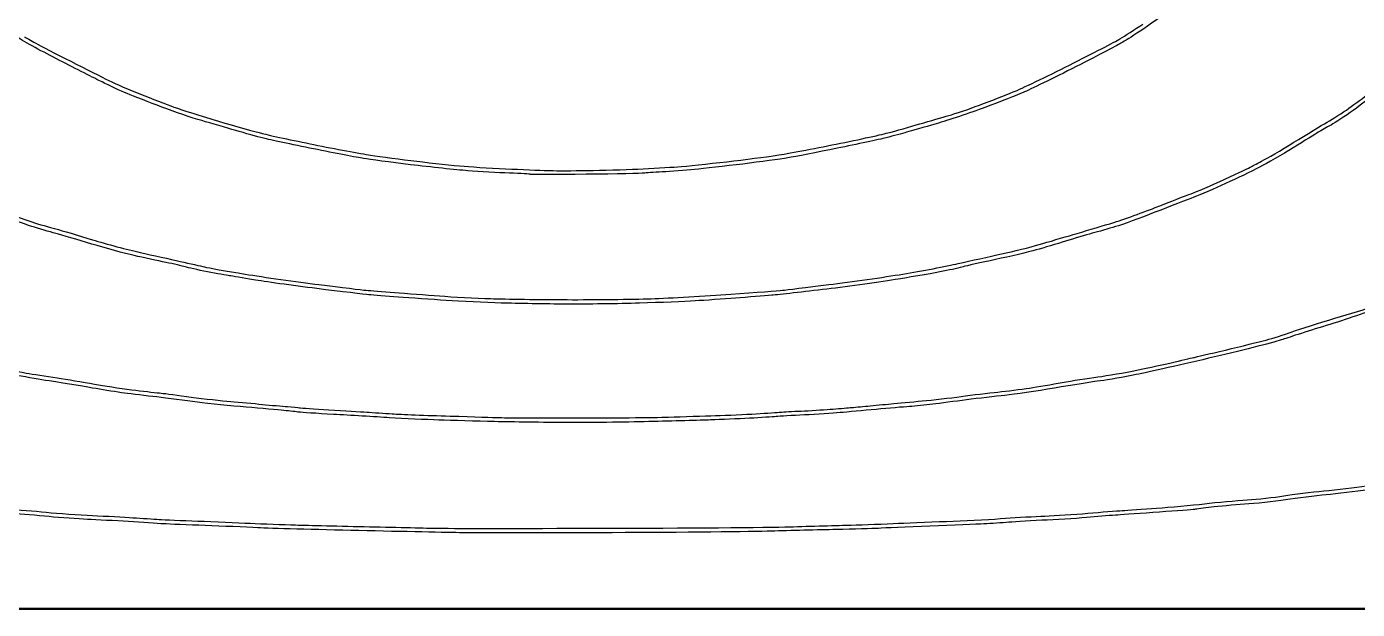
# Model space of a CAD drawing. Header units: millimetres. Extents: x 2 to 499, y 1 to 498.
# Drawn here: x 171.4 to 363.7, y 0.5 to 84.7 of the extents above; entities that cross this region are included whole.
import ezdxf

# ---------------------------------------------------------------- set-up
doc = ezdxf.new("R2010")
doc.units = ezdxf.units.MM
doc.layers.add('Calque_1', color=7, linetype='CONTINUOUS')

msp = doc.modelspace()

# ---------------------------------------------------------------- linework, layer by layer
at = {"layer": 'Calque_1', "color": 7}
for points in [[(1.796691, 124.69065), (1.796691, 248.87374), (250.50378, 248.87374), (499.21088, 248.87374), (499.21088, 124.69065), (499.21088, 0.50756), (250.50378, 0.50756), (1.796691, 0.50756)], [(499.05032, 124.60995), (499.05032, 248.55076), (250.58406, 248.55076), (2.11781, 248.55076), (2.11781, 124.6099), (2.11781, 0.66906), (250.58406, 0.66906), (499.05032, 0.66906)], [(239.02374, 27.64427)], [(281.65236, 12.44245)]]:
    msp.add_lwpolyline(points, close=True, dxfattribs=at)
for points in [[(259.73603, 64.14157), (259.73596, 64.14114)], [(244.24194, 63.36455), (244.24195, 63.36494)], [(239.9866, 44.77469), (239.98712, 44.77471)], [(261.66229, 45.40323), (261.66268, 45.4032)], [(360.47904, 42.57908), (364.56514, 43.81303), (369.79151, 45.99384)], [(264.1518, 28.29068), (264.15136, 28.29068)], [(234.36753, 11.58642), (234.36753, 11.58577)]]:
    msp.add_lwpolyline(points, dxfattribs=at)
for points in [[(337.60746, 87.84442), (336.37115, 86.90981), (334.22883, 85.3709), (332.84677, 84.42463)], [(329.41892, 82.94805), (330.12538, 83.3673), (331.60654, 84.33282), (332.71039, 85.09364)], [(176.16209, 79.83577), (173.82053, 81.02549), (171.0821, 82.52402), (170.07668, 83.16583)], [(171.11357, 83.23526), (171.28659, 83.12769), (172.00618, 82.7189), (172.71264, 82.32679)], [(322.11345, 79.15783), (325.42499, 80.82321), (328.71245, 82.52882), (329.41892, 82.94805)], [(330.22232, 82.70413), (330.16092, 82.70413), (329.89676, 82.5509), (329.63527, 82.36361)], [(332.84677, 84.42463), (331.4647, 83.47835), (330.28369, 82.70413), (330.22232, 82.70413)], [(172.71264, 82.32679), (173.41911, 81.93468), (175.69503, 80.75597), (177.77028, 79.70745)], [(329.63527, 82.36361), (329.37377, 82.17634), (326.43642, 80.64296), (323.10782, 78.95611)], [(182.30729, 76.71865), (181.26897, 77.24335), (178.50363, 78.64606), (176.16209, 79.83577)], [(177.77028, 79.70745), (179.8455, 78.65893), (182.33266, 77.41071), (183.29729, 76.9336)], [(314.00555, 75.27914), (315.15334, 75.74705), (318.8019, 77.49245), (322.11345, 79.15783)], [(323.10782, 78.95611), (319.77921, 77.26927), (316.33329, 75.57921), (315.45022, 75.20042)], [(185.93536, 75.04326), (184.97823, 75.44001), (183.34561, 76.19392), (182.30729, 76.71865)], [(183.29729, 76.9336), (184.26191, 76.45651), (186.32108, 75.5655), (187.87324, 74.95359)], [(190.95158, 73.08965), (189.14978, 73.76739), (186.89247, 74.64651), (185.93536, 75.04326)], [(309.10846, 73.3807), (310.65406, 73.95693), (312.85775, 74.81124), (314.00555, 75.27914)], [(315.45022, 75.20042), (314.56714, 74.82164), (312.07444, 73.85269), (309.9109, 73.0472)], [(362.49423, 72.91513), (363.37731, 73.53915), (364.7501, 74.55624), (365.54487, 75.17533)], [(367.7119, 76.09066), (366.34312, 74.99764), (364.28393, 73.43121), (363.13594, 72.60972)], [(187.87324, 74.95359), (189.42539, 74.34168), (191.59381, 73.50721), (192.69196, 73.0992)], [(196.71627, 71.13454), (195.34749, 71.5321), (192.75339, 72.41191), (190.95158, 73.08965)], [(192.69196, 73.0992), (193.79011, 72.69119), (196.68018, 71.77322), (199.11436, 71.05923)], [(304.69271, 71.88582), (305.57579, 72.13175), (307.56288, 72.80445), (309.10846, 73.3807)], [(300.51816, 70.67132), (301.93108, 71.09333), (303.80963, 71.63986), (304.69271, 71.88582)], [(309.9109, 73.0472), (307.74735, 72.24169), (304.56827, 71.1766), (302.84627, 70.68032)], [(359.36331, 70.9118), (360.20223, 71.3896), (361.61115, 72.2911), (362.49423, 72.91513)], [(363.13594, 72.60972), (361.98794, 71.78823), (360.5429, 70.83971), (359.92475, 70.5019)], [(201.61334, 69.70374), (200.28872, 70.0931), (198.08503, 70.73694), (196.71627, 71.13454)], [(199.11436, 71.05923), (201.54852, 70.34526), (204.40714, 69.5444), (205.46684, 69.27955)], [(205.62733, 68.59583), (204.74425, 68.81584), (202.93796, 69.31441), (201.61334, 69.70374)], [(205.46684, 69.27955), (206.52653, 69.01468), (209.88624, 68.29075), (212.93287, 67.6708)], [(287.78501, 67.61425), (291.11381, 68.28101), (294.76253, 69.06899), (295.89328, 69.36527)], [(298.59144, 69.45863), (297.97328, 69.28299), (296.63662, 68.92719), (295.62108, 68.66796)], [(295.89328, 69.36527), (297.02404, 69.66157), (299.10523, 70.2493), (300.51816, 70.67132)], [(302.84627, 70.68032), (301.12426, 70.18403), (299.20959, 69.63428), (298.59144, 69.45863)], [(358.07831, 69.45227), (357.68092, 69.21279), (356.05526, 68.20629), (354.46571, 67.21561)], [(354.54652, 68.00155), (356.35683, 69.12438), (358.52438, 70.434), (359.36331, 70.9118)], [(359.92475, 70.5019), (359.30659, 70.16409), (358.47569, 69.69176), (358.07831, 69.45227)], [(212.85252, 67.05966), (209.76175, 67.68454), (206.51041, 68.37581), (205.62733, 68.59583)], [(212.93287, 67.6708), (215.97948, 67.05085), (219.66433, 66.36688), (221.12141, 66.15088)], [(279.5651, 66.08456), (280.75726, 66.25912), (284.45621, 66.9475), (287.78501, 67.61425)], [(295.62108, 68.66796), (294.60554, 68.40873), (291.42645, 67.72144), (288.55644, 67.14064)], [(349.89029, 65.27255), (350.6409, 65.65069), (352.73619, 66.87873), (354.54652, 68.00155)], [(220.07771, 65.6673), (219.19463, 65.80823), (215.9433, 66.43479), (212.85252, 67.05966)], [(226.9015, 64.76988), (224.03149, 65.12254), (220.96079, 65.52638), (220.07771, 65.6673)], [(221.12141, 66.15088), (222.57849, 65.93489), (225.58132, 65.53773), (227.79438, 65.26832)], [(272.58075, 65.19856), (275.22998, 65.51128), (278.37295, 65.90999), (279.5651, 66.08456)], [(281.41153, 65.75589), (280.35184, 65.57507), (277.42564, 65.1743), (274.90886, 64.86526)], [(288.55644, 67.14064), (285.68644, 66.55982), (282.47123, 65.93669), (281.41153, 65.75589)], [(354.46571, 67.21561), (352.87617, 66.22491), (350.67248, 64.95223), (349.56864, 64.38742)], [(235.17033, 63.89586), (233.49248, 64.02391), (229.7715, 64.41722), (226.9015, 64.76988)], [(227.79438, 65.26832), (230.00742, 64.99893), (233.07814, 64.6736), (234.61817, 64.54538)], [(234.61817, 64.54538), (236.1582, 64.41716), (239.26065, 64.2328), (241.51251, 64.13571)], [(241.19132, 63.55345), (239.55762, 63.61375), (236.84818, 63.76781), (235.17033, 63.89586)], [(244.24195, 63.36494), (244.19785, 63.40824), (242.82501, 63.49318), (241.19132, 63.55345)], [(241.51251, 64.13571), (243.76435, 64.03861), (246.29317, 63.93986), (247.13208, 63.91627)], [(247.13208, 63.91627), (247.97102, 63.89257), (250.35533, 63.89767), (252.43056, 63.92767)], [(260.61904, 63.54444), (260.39828, 63.50264), (256.64118, 63.42745), (252.26993, 63.37725)], [(252.43056, 63.92767), (254.5058, 63.95737), (257.79325, 64.05355), (259.73603, 64.14157)], [(259.73596, 64.14114), (261.67874, 64.22914), (264.27981, 64.37522), (265.51612, 64.46563)], [(263.26828, 63.72602), (262.03197, 63.66792), (260.83982, 63.58618), (260.61904, 63.54444)], [(267.92451, 64.06755), (266.59989, 63.93782), (264.50459, 63.78414), (263.26828, 63.72602)], [(265.51612, 64.46563), (266.75243, 64.55603), (269.93151, 64.88586), (272.58075, 65.19856)], [(274.90886, 64.86526), (272.39209, 64.55624), (269.24913, 64.19726), (267.92451, 64.06755)], [(344.59182, 62.68162), (346.57874, 63.59225), (348.27666, 64.39306), (348.36497, 64.46119)], [(349.56864, 64.38742), (348.46478, 63.8226), (346.2611, 62.76254), (344.67156, 62.03172)], [(348.36497, 64.46119), (348.45337, 64.52939), (349.13966, 64.89444), (349.89029, 65.27255)], [(252.26993, 63.37725), (247.89871, 63.32705), (244.2861, 63.32135), (244.24194, 63.36455)], [(339.69474, 60.57016), (340.40121, 60.82082), (342.60488, 61.77097), (344.59182, 62.68162)], [(344.67156, 62.03172), (343.08202, 61.3009), (341.02284, 60.41463), (340.09561, 60.06222)], [(340.09561, 60.06222), (339.16838, 59.70983), (336.64152, 58.7314), (334.48037, 57.88793)], [(334.51679, 58.57277), (336.6582, 59.42067), (338.98828, 60.3195), (339.69474, 60.57016)], [(172.15062, 55.84561), (171.13507, 56.15962), (168.35338, 57.1756), (165.96907, 58.10334)], [(166.45035, 58.59615), (168.56974, 57.75678), (171.13469, 56.81141), (172.15022, 56.49532)], [(327.93384, 56.2328), (329.41306, 56.67187), (332.37539, 57.72485), (334.51679, 58.57277)], [(334.48037, 57.88793), (332.31922, 57.04447), (329.75429, 56.11245), (328.7805, 55.81679)], [(172.15022, 56.49532), (173.16577, 56.17926), (174.71918, 55.72687), (175.60226, 55.49005)], [(175.60266, 54.84337), (174.71958, 55.08059), (173.16615, 55.53159), (172.15062, 55.84561)], [(322.67541, 54.67501), (324.08833, 55.09274), (326.45463, 55.79373), (327.93384, 56.2328)], [(328.7805, 55.81679), (327.80672, 55.52113), (326.28747, 55.08577), (325.4044, 54.84931)], [(175.60226, 55.49005), (176.48534, 55.25321), (178.86919, 54.54973), (180.89972, 53.92675)], [(180.82085, 53.30504), (178.83391, 53.91391), (176.48573, 54.60614), (175.60266, 54.84337)], [(180.89972, 53.92675), (182.93024, 53.30378), (186.03707, 52.47469), (187.80379, 52.08436)], [(317.74883, 53.22425), (319.04552, 53.60443), (321.26248, 54.25728), (322.67541, 54.67501)], [(325.4044, 54.84931), (324.52132, 54.61285), (322.78727, 54.10259), (321.55095, 53.71538)], [(186.92212, 51.6367), (185.55334, 51.94541), (182.80777, 52.69618), (180.82085, 53.30504)], [(187.80379, 52.08436), (189.5705, 51.69401), (192.17202, 51.11651), (193.58495, 50.80102)], [(317.29613, 52.44215), (316.19227, 52.12909), (313.55508, 51.50833), (311.4357, 51.06267)], [(312.28979, 51.86784), (313.99557, 52.23367), (316.45214, 52.84406), (317.74883, 53.22425)], [(321.55095, 53.71538), (320.31465, 53.32817), (318.39996, 52.75523), (317.29613, 52.44215)], [(191.49807, 50.65001), (190.35007, 50.88396), (188.29089, 51.32796), (186.92212, 51.6367)], [(194.30787, 50.00017), (193.91048, 50.12362), (192.64608, 50.41605), (191.49807, 50.65001)], [(193.58495, 50.80102), (194.99788, 50.48553), (196.58742, 50.12229), (197.11727, 49.99382)], [(298.02948, 48.95929), (300.72287, 49.40408), (304.33546, 50.0908), (306.05747, 50.48533)], [(306.77946, 50.01804), (306.33792, 49.88915), (305.03739, 49.59933), (303.88939, 49.37399)], [(306.05747, 50.48533), (307.77947, 50.87988), (310.58402, 51.50201), (312.28979, 51.86784)], [(311.4357, 51.06267), (309.31631, 50.61702), (307.22099, 50.14695), (306.77946, 50.01804)], [(197.51906, 49.29431), (196.15029, 49.55907), (194.70525, 49.87669), (194.30787, 50.00017)], [(197.11727, 49.99382), (197.64711, 49.86535), (200.28431, 49.39858), (202.9777, 48.95653)], [(200.73026, 48.71424), (200.33287, 48.76854), (198.88783, 49.02957), (197.51906, 49.29431)], [(204.1823, 48.14167), (202.68106, 48.40228), (201.12764, 48.65993), (200.73026, 48.71424)], [(202.9777, 48.95653), (205.67109, 48.5145), (210.47584, 47.83133), (213.65492, 47.43838)], [(213.3342, 46.86982), (209.80189, 47.30873), (205.68353, 47.88107), (204.1823, 48.14167)], [(297.38672, 48.2359), (294.95824, 47.83529), (290.29798, 47.18292), (287.0306, 46.78617)], [(287.35224, 47.43484), (290.53133, 47.82852), (295.33609, 48.51451), (298.02948, 48.95929)], [(303.88939, 49.37399), (302.74138, 49.14867), (299.81518, 48.63653), (297.38672, 48.2359)], [(220.88051, 45.9732), (220.26236, 46.0274), (216.86652, 46.43089), (213.3342, 46.86982)], [(213.65492, 47.43838), (216.83401, 47.04544), (219.90472, 46.67959), (220.47871, 46.62542)], [(220.47871, 46.62542), (221.05272, 46.57132), (222.89514, 46.42177), (224.57299, 46.29325)], [(224.57299, 46.29325), (226.25084, 46.16474), (229.17704, 45.94489), (231.07566, 45.80472)], [(273.16764, 46.04987), (276.7578, 46.3157), (280.11752, 46.57503), (280.63366, 46.62615)], [(287.0306, 46.78617), (283.76321, 46.38943), (280.18674, 45.98864), (279.08289, 45.89551)], [(280.63366, 46.62615), (281.1498, 46.67725), (284.17316, 47.04117), (287.35224, 47.43484)], [(225.13535, 45.63806), (223.41334, 45.76819), (221.49867, 45.91901), (220.88051, 45.9732)], [(232.03942, 45.15378), (229.96417, 45.29003), (226.85734, 45.50794), (225.13535, 45.63806)], [(231.07566, 45.80472), (232.97429, 45.66456), (236.29787, 45.49126), (238.46141, 45.41963)], [(239.98712, 44.77471), (237.69112, 44.84681), (234.11464, 45.01754), (232.03942, 45.15378)], [(238.46141, 45.41963), (240.62496, 45.34803), (245.61034, 45.27824), (249.54003, 45.26463)], [(249.37933, 44.6184), (246.50933, 44.6322), (242.28259, 44.7025), (239.9866, 44.77469)], [(259.97627, 44.75464), (257.01797, 44.66604), (252.24934, 44.60467), (249.37933, 44.6184)], [(249.54003, 45.26463), (253.46974, 45.25103), (258.92475, 45.31343), (261.66229, 45.40323)], [(268.00426, 45.08146), (266.54718, 44.99036), (262.9346, 44.84331), (259.97627, 44.75464)], [(261.66268, 45.4032), (264.40022, 45.4931), (269.57746, 45.78405), (273.16764, 46.04987)], [(273.86469, 45.48665), (272.09854, 45.35489), (269.46135, 45.17256), (268.00426, 45.08146)], [(279.08289, 45.89551), (277.97905, 45.80241), (275.63085, 45.6184), (273.86469, 45.48665)], [(367.47158, 44.34865), (366.03523, 43.7483), (362.63739, 42.57515), (359.76471, 41.68774)], [(354.30568, 40.61411), (355.45368, 41.01618), (358.2317, 41.90043), (360.47904, 42.57908)], [(350.53253, 39.42874), (351.45975, 39.67864), (353.15768, 40.21204), (354.30568, 40.61411)], [(359.76471, 41.68774), (356.93886, 40.8148), (353.86815, 39.83704), (352.94092, 39.51491)], [(352.94092, 39.51491), (352.01368, 39.1928), (347.57843, 38.05675), (343.08483, 36.99035)], [(344.6721, 37.98641), (346.9681, 38.5298), (349.60529, 39.17886), (350.53253, 39.42874)], [(343.08483, 36.99035), (338.59122, 35.92395), (333.49746, 34.77178), (331.76537, 34.42997)], [(337.3798, 36.28215), (338.74132, 36.60068), (339.99981, 36.89213), (340.17642, 36.92984)], [(340.17642, 36.92984), (340.35304, 36.96744), (342.37609, 37.44301), (344.6721, 37.98641)], [(174.6393, 33.51984), (172.07837, 33.91825), (167.92388, 34.68703), (165.40711, 35.22823)], [(166.08768, 35.70718), (168.18376, 35.25861), (170.74869, 34.75233), (171.78755, 34.58211)], [(326.20772, 34.10062), (327.62065, 34.28889), (330.15539, 34.72646), (331.84049, 35.07298)], [(331.84049, 35.07298), (333.52558, 35.41951), (336.01828, 35.96363), (337.3798, 36.28215)], [(171.78755, 34.58211), (172.82641, 34.4119), (174.90466, 34.0865), (176.40589, 33.85903)], [(181.46309, 32.40396), (180.27092, 32.61929), (177.20023, 33.12144), (174.6393, 33.51984)], [(176.40589, 33.85903), (177.90713, 33.63155), (180.32756, 33.23195), (181.78465, 32.97104)], [(181.78465, 32.97104), (183.24172, 32.7101), (185.66217, 32.35244), (187.1634, 32.17619)], [(316.3333, 32.49348), (317.52545, 32.67611), (319.65688, 33.03541), (321.06981, 33.29192)], [(326.60913, 33.53854), (325.50527, 33.39004), (322.50488, 32.91409), (319.9416, 32.48086)], [(321.06981, 33.29192), (322.48274, 33.54843), (324.7948, 33.91235), (326.20772, 34.10062)], [(331.76537, 34.42997), (330.03328, 34.08817), (327.71296, 33.68703), (326.60913, 33.53854)], [(185.55736, 31.76474), (184.49767, 31.90099), (182.65524, 32.18863), (181.46309, 32.40396)], [(190.21359, 31.19979), (188.71236, 31.37428), (186.61706, 31.62851), (185.55736, 31.76474)], [(187.1634, 32.17619), (188.66463, 31.99993), (190.32644, 31.81059), (190.85628, 31.75543)], [(196.07403, 30.46731), (194.35202, 30.69567), (191.71483, 31.02529), (190.21359, 31.19979)], [(190.85628, 31.75543), (191.38612, 31.70023), (193.33692, 31.44752), (195.19139, 31.19378)], [(195.19139, 31.19378), (197.04585, 30.94003), (199.6108, 30.64879), (200.89126, 30.54658)], [(300.83928, 30.62717), (302.34051, 30.76367), (304.86933, 31.05575), (306.45887, 31.27627)], [(307.26167, 30.7851), (305.58382, 30.56886), (303.38013, 30.28338), (302.3646, 30.15066)], [(306.45887, 31.27627), (308.04841, 31.49679), (310.43272, 31.78616), (311.75734, 31.9193)], [(312.7967, 31.43571), (311.43028, 31.29409), (308.93952, 31.00133), (307.26167, 30.7851)], [(311.75734, 31.9193), (313.08196, 32.05246), (315.14113, 32.31083), (316.3333, 32.49348)], [(319.9416, 32.48086), (317.37833, 32.04762), (314.16311, 31.57732), (312.7967, 31.43571)], [(203.13866, 29.73311), (200.97511, 29.90855), (197.79602, 30.23894), (196.07403, 30.46731)], [(200.89126, 30.54658), (202.17173, 30.44435), (204.2309, 30.25963), (205.46721, 30.13604)], [(208.59769, 29.24932), (207.75876, 29.34002), (205.30219, 29.55767), (203.13866, 29.73311)], [(205.46721, 30.13604), (206.70352, 30.01245), (208.3292, 29.86553), (209.07981, 29.80956)], [(210.76525, 29.00953), (210.41201, 29.05083), (209.43661, 29.15868), (208.59769, 29.24932)], [(209.07981, 29.80956), (209.83043, 29.75366), (210.6252, 29.67793), (210.84597, 29.64143)], [(215.7426, 28.6871), (213.35829, 28.82321), (211.11848, 28.96831), (210.76525, 29.00953)], [(210.84597, 29.64143), (211.06674, 29.60493), (212.98141, 29.46852), (215.1008, 29.33829)], [(215.1008, 29.33829), (217.22019, 29.20805), (219.67675, 29.06056), (220.55983, 29.01049)], [(220.55983, 29.01049), (221.44291, 28.96039), (223.1047, 28.85185), (224.25271, 28.76918)], [(276.83558, 28.77402), (278.38097, 28.86272), (279.97052, 28.96741), (280.36789, 29.0065)], [(280.36789, 29.0065), (280.76529, 29.0455), (282.10194, 29.12068), (283.33825, 29.17337)], [(283.33825, 29.17337), (284.57456, 29.22597), (286.45311, 29.33941), (287.5128, 29.42524)], [(288.95784, 28.93438), (287.89815, 28.84428), (285.58609, 28.69725), (283.81993, 28.6074)], [(287.5128, 29.42524), (288.5725, 29.51114), (289.87303, 29.61746), (290.40288, 29.66166)], [(294.17605, 29.40766), (292.36573, 29.23735), (290.01754, 29.02437), (288.95784, 28.93438)], [(290.40288, 29.66166), (290.93273, 29.70586), (292.08876, 29.81017), (292.97185, 29.89343)], [(292.97185, 29.89343), (293.85493, 29.97673), (295.37222, 30.12001), (296.3436, 30.21192)], [(298.99284, 29.81334), (298.15391, 29.76064), (295.98635, 29.57796), (294.17605, 29.40766)], [(296.3436, 30.21192), (297.31499, 30.30392), (299.33804, 30.49069), (300.83928, 30.62717)], [(302.3646, 30.15066), (301.34905, 30.01796), (299.83176, 29.86616), (298.99284, 29.81334)], [(223.85087, 28.20648), (221.77563, 28.33471), (218.12691, 28.55098), (215.7426, 28.6871)], [(230.99578, 27.8667), (229.14131, 27.9253), (225.9261, 28.07825), (223.85087, 28.20648)], [(224.25271, 28.76918), (225.40071, 28.68648), (229.15781, 28.54004), (232.60181, 28.44369)], [(239.02377, 27.64424), (236.46284, 27.70794), (232.85024, 27.80805), (230.99578, 27.8667)], [(232.60181, 28.44369), (236.04582, 28.34739), (239.11653, 28.2491), (239.42561, 28.22538)], [(249.37986, 27.50448), (246.24494, 27.51758), (241.58468, 27.58058), (239.02374, 27.64427)], [(239.42561, 28.22538), (239.73469, 28.20168), (244.57555, 28.17928), (250.1831, 28.17548)], [(261.34156, 27.63503), (257.89755, 27.55003), (252.51479, 27.49128), (249.37986, 27.50448)], [(250.1831, 28.17548), (255.79065, 28.17148), (262.07657, 28.22358), (264.1518, 28.29068)], [(270.25263, 27.88113), (268.79556, 27.83083), (264.78557, 27.72003), (261.34156, 27.63503)], [(264.15136, 28.29068), (266.2266, 28.35778), (269.2973, 28.45773), (270.97515, 28.5127)], [(275.87222, 28.1273), (274.23853, 28.0422), (271.70971, 27.93147), (270.25263, 27.88113)], [(270.97515, 28.5127), (272.653, 28.5676), (275.2902, 28.68525), (276.83558, 28.77402)], [(279.72566, 28.36302), (279.23997, 28.31842), (277.50592, 28.21236), (275.87222, 28.1273)], [(283.81993, 28.6074), (282.05377, 28.5175), (280.21135, 28.4076), (279.72566, 28.36302)], [(353.10148, 16.91634), (354.47025, 17.13858), (357.07899, 17.46113), (358.89868, 17.63308)], [(358.89868, 17.63308), (360.71838, 17.80504), (363.46395, 18.12884), (364.99995, 18.35261)], [(365.25746, 17.79346), (363.47276, 17.53486), (360.74814, 17.20554), (359.20275, 17.06169)], [(334.71739, 15.12909), (336.66016, 15.26309), (339.76699, 15.54904), (341.62146, 15.76453)], [(341.62146, 15.76453), (343.47593, 15.98002), (346.25762, 16.2364), (347.80301, 16.33428)], [(347.4141, 15.69322), (345.83144, 15.59254), (343.66664, 15.40183), (342.60344, 15.26943)], [(353.34232, 16.33821), (351.66447, 16.08417), (348.99677, 15.79394), (347.4141, 15.69322)], [(347.80301, 16.33428), (349.34839, 16.43218), (351.73271, 16.69409), (353.10148, 16.91634)], [(359.20275, 17.06169), (357.65736, 16.91783), (355.02017, 16.59228), (353.34232, 16.33821)], [(168.77885, 14.95723), (170.05931, 14.90223), (172.51587, 14.7182), (174.23788, 14.54836)], [(174.6393, 13.91685), (172.96145, 14.08634), (170.57713, 14.26896), (169.34082, 14.32266)], [(174.23788, 14.54836), (175.95988, 14.37854), (178.95834, 14.16586), (180.9011, 14.07575)], [(180.17861, 13.50926), (178.80983, 13.56396), (176.31715, 13.74734), (174.6393, 13.91685)], [(186.11932, 13.18508), (184.2207, 13.30867), (181.54737, 13.4546), (180.17861, 13.50926)], [(180.9011, 14.07575), (182.84389, 13.98555), (185.48107, 13.84278), (186.76155, 13.75826)], [(186.76155, 13.75826), (188.042, 13.67366), (189.73993, 13.56526), (190.5347, 13.51714)], [(190.5347, 13.51714), (191.32947, 13.46904), (193.85829, 13.35693), (196.15429, 13.26804)], [(305.33495, 13.26516), (307.80757, 13.36086), (311.20341, 13.54195), (312.88126, 13.66758)], [(312.88126, 13.66758), (314.55911, 13.7932), (317.12405, 13.94035), (318.58113, 13.99453)], [(318.58113, 13.99453), (320.0382, 14.04873), (322.81991, 14.23004), (324.76268, 14.39742)], [(325.16408, 13.81728), (323.7953, 13.68883), (320.97748, 13.51031), (318.90225, 13.42055)], [(324.76268, 14.39742), (326.70546, 14.56483), (328.94527, 14.7431), (329.74004, 14.7936)], [(329.0978, 14.14562), (328.30303, 14.09352), (326.53285, 13.94571), (325.16408, 13.81728)], [(335.11879, 14.56215), (332.60201, 14.38521), (329.89257, 14.19777), (329.0978, 14.14562)], [(329.74004, 14.7936), (330.53481, 14.844), (332.77462, 14.99507), (334.71739, 15.12909)], [(340.18255, 14.95629), (339.91425, 14.91639), (337.63556, 14.73909), (335.11879, 14.56215)], [(342.60344, 15.26943), (341.54026, 15.13705), (340.45085, 14.99614), (340.18255, 14.95629)], [(191.17695, 12.86825), (190.29387, 12.91885), (188.01793, 13.06145), (186.11932, 13.18508)], [(197.19795, 12.62024), (194.76947, 12.70614), (192.06003, 12.81765), (191.17695, 12.86825)], [(196.15429, 13.26804), (198.4503, 13.17924), (201.84614, 13.03567), (203.7006, 12.94922)], [(204.82453, 12.3018), (203.05838, 12.3911), (199.62641, 12.53444), (197.19795, 12.62024)], [(203.7006, 12.94922), (205.55507, 12.86272), (208.51739, 12.75357), (210.28355, 12.70658)], [(219.43547, 11.88723), (213.16561, 12.0259), (206.59069, 12.21246), (204.82453, 12.3018)], [(210.28355, 12.70658), (212.04971, 12.65948), (216.85445, 12.54462), (220.96078, 12.4511)], [(234.36753, 11.58577), (232.42476, 11.61277), (225.70533, 11.74855), (219.43547, 11.88723)], [(220.96078, 12.4511), (225.06709, 12.3575), (229.43833, 12.25907), (230.67464, 12.23219)], [(230.67464, 12.23219), (231.91095, 12.20539), (242.64035, 12.20559), (254.51776, 12.23271)], [(256.04309, 11.59242), (246.0643, 11.56162), (236.31031, 11.55852), (234.36753, 11.58642)], [(254.51776, 12.23271), (266.39517, 12.25981), (278.60574, 12.35428), (281.65236, 12.44245)], [(279.00314, 11.80208), (276.3539, 11.71748), (266.02188, 11.62321), (256.04309, 11.59242)], [(288.39588, 12.04641), (285.87911, 11.99661), (281.65237, 11.88661), (279.00314, 11.80208)], [(281.65237, 12.44243), (284.699, 12.53053), (288.70897, 12.64642), (290.56344, 12.69981)], [(294.49717, 12.21914), (293.65824, 12.17404), (290.91266, 12.09631), (288.39588, 12.04641)], [(290.56344, 12.69981), (292.41791, 12.75321), (295.48862, 12.86308), (297.38724, 12.94401)], [(301.9632, 12.53806), (298.6958, 12.40781), (295.33609, 12.26429), (294.49717, 12.21914)], [(297.38724, 12.94401), (299.28586, 13.02481), (302.86233, 13.16945), (305.33495, 13.26516)], [(309.75035, 12.85741), (308.7348, 12.81201), (305.23059, 12.6683), (301.9632, 12.53806)], [(313.36294, 13.09868), (312.39155, 13.01138), (310.76588, 12.90284), (309.75035, 12.85741)], [(318.90225, 13.42055), (316.82701, 13.33085), (314.33433, 13.18595), (313.36294, 13.09868)]]:
    msp.add_open_spline(points, degree=3, dxfattribs=at)

doc.saveas('drawing.dxf')
